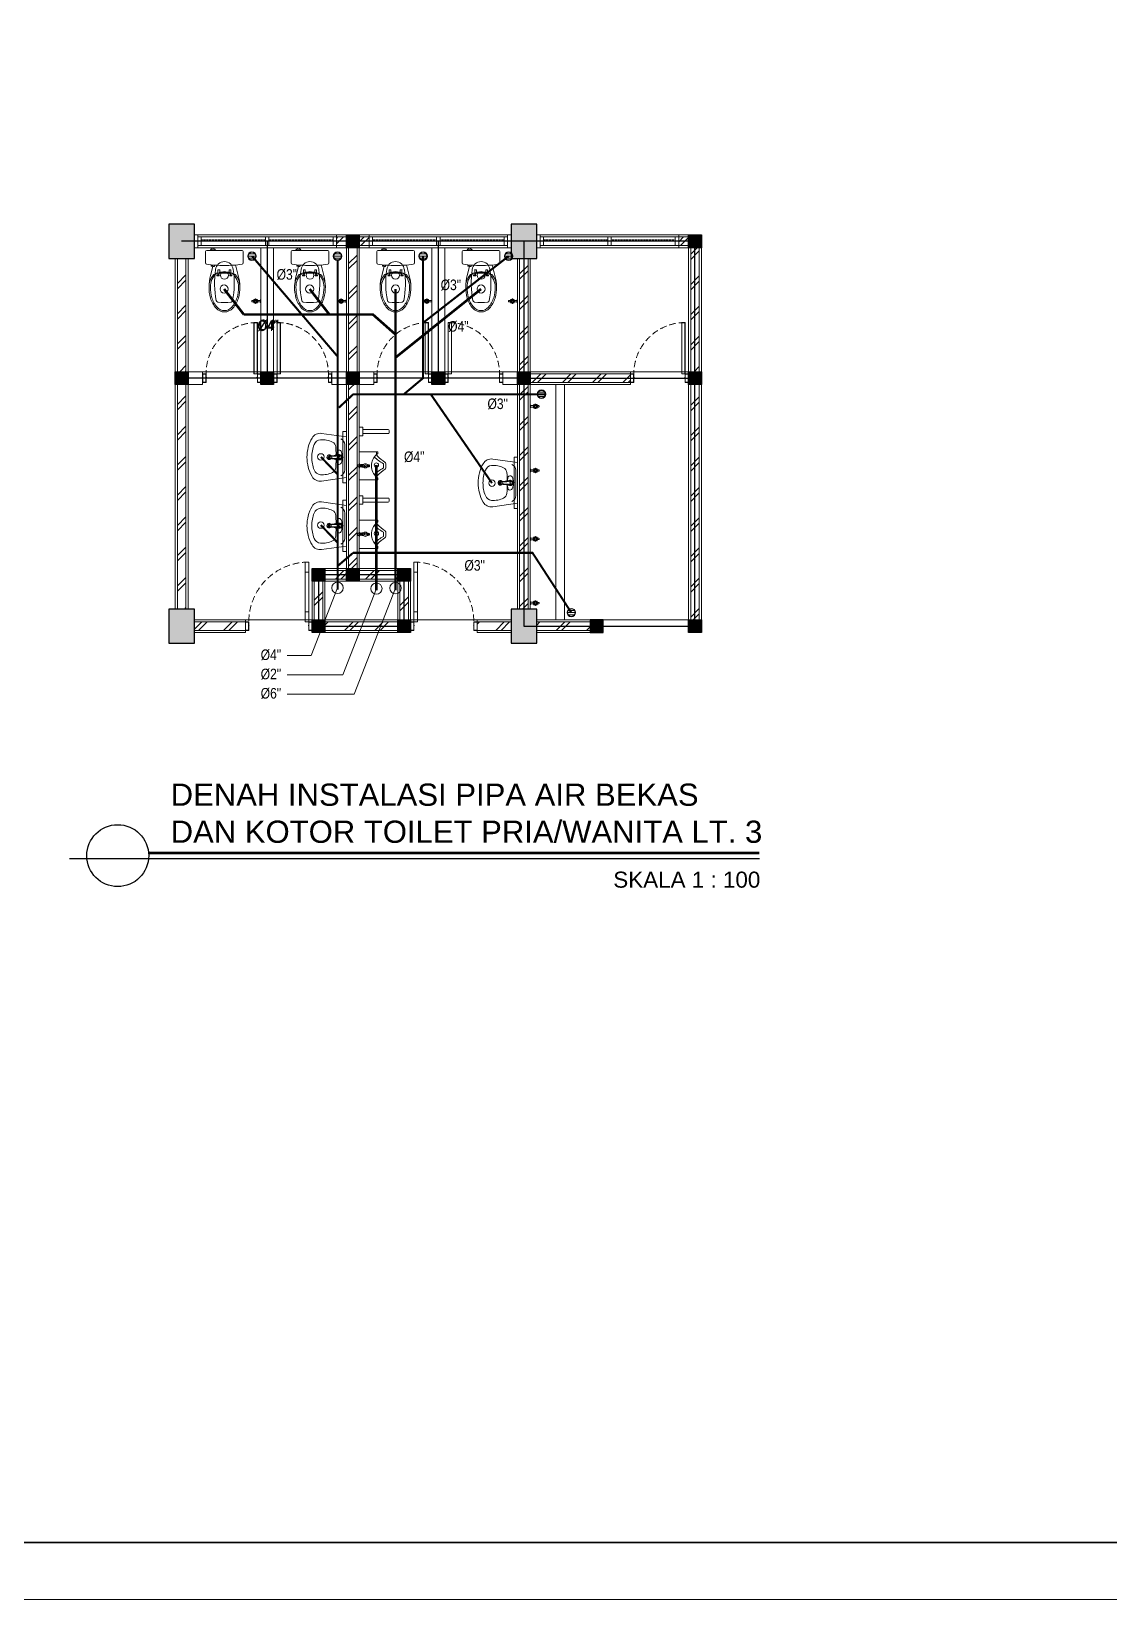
# Model space of a CAD drawing. Header units: millimetres. Extents: x -11 to 37583, y -101 to 28664.
# Drawn here: x 6637 to 10418, y 17664 to 23164 of the extents above; entities that cross this region are included whole.
import ezdxf
from ezdxf.enums import TextEntityAlignment as Align

# ---------------------------------------------------------------- set-up
doc = ezdxf.new("R2010")
doc.units = ezdxf.units.MM
for name, pattern in [('ACAD_ISO08W100', [36, 24, -3, 6, -3]), ('DASHED', [0.75, 0.5, -0.25]), ('HIDDEN', [0.375, 0.25, -0.125])]:
    doc.linetypes.add(name, pattern=pattern)
for name, color, linetype, lineweight in [('ars', 11, 'Continuous', 5), ('dinding', 5, 'Continuous', 15), ('GRS KOP', 1, 'Continuous', 35), ('KOLOM', 1, 'Continuous', 30), ('kop', 7, 'Continuous', 20), ('kus', 63, 'Continuous', 15), ('lan', 7, 'Continuous', 15), ('SANITAIR', 4, 'Continuous', 5), ('sol kol', 8, 'Continuous', 0)]:
    doc.layers.add(name, color=color, linetype=linetype, lineweight=lineweight)
doc.layers.add('as', color=1, linetype='Continuous', plot=False)
for name, color, linetype in [('D1', 1, 'Continuous'), ('D2', 3, 'Continuous'), ('HT', 8, 'Continuous'), ('JENDELA', 3, 'Continuous')]:
    doc.layers.add(name, color=color, linetype=linetype)
doc.styles.add('BARU', font='complex.shx')
doc.styles.add('NOT', font='ARIALN.TTF')
doc.styles.get("Standard").update_dxf_attribs({"font": 'arial.ttf'})
doc.styles.add('style2', font='verdana.ttf')
pattern_1 = [(45, (6414.01, 19105.236), (-53.033, 53.033), []), (45, (6432.76, 19105.236), (-53.033, 53.033), [])]

# ---------------------------------------------------------------- blocks, each defined once
blk = doc.blocks.new('KP')
at = {"layer": 'KOLOM'}
blk.add_lwpolyline([(0.075, -0.075), (-0.075, -0.075), (-0.075, 0.075), (0.075, 0.075), (0.075, -0.075)], dxfattribs=at)
blk = doc.blocks.new('washtafel L237 a')
for p, q in [((-0.279, -0.289), (-0.238, 0)), ((-0.238, 0), (0, 0)), ((0.238, 0), (0, 0)), ((0.279, -0.289), (0.238, 0)), ((-0.148, -0.019), (0, -0.019)), ((0, -0.179), (-0.006, -0.179)), ((0.148, -0.019), (0, -0.019)), ((0, -0.179), (0.006, -0.179)), ((0, -0.193), (-0.007, -0.193)), ((0, -0.202), (-0.007, -0.202)), ((0, -0.193), (0.007, -0.193)), ((0, -0.202), (0.007, -0.202))]:
    blk.add_line(p, q)
for centre, radius in [((-0.011, -0.085), 0.00488), ((0, -0.043), 0.00695), ((0, -0.043), 0.00529), ((0.011, -0.085), 0.00488)]:
    blk.add_circle(centre, radius)
for centre, radius, start, end in [((-0.148, -0.093), 0.0742, 90.0661, 157.5039), ((0.068, -0.281), 0.273, 154.0541, 184.6243), ((-0.117, -0.191), 0.0678, 92.544, 154.459), ((0.012, -2.103), 1.984, 91.1939, 93.8059), ((-0.055, -0.085), 0.0285, 98.132, 275.8135), ((-0.002, -0.336), 0.286, 89.6669, 101.6651), ((-0.049, -0.147), 0.0337, 40.1188, 95.4553), ((0, -0.084), 0.0312, 89.6915, 225.3566), ((-0.528, -0.216), 0.513, 2.5647, 13.8912), ((0.001, -0.2), 0.0272, 129.5111, 54.4666), ((0, -0.084), 0.0231, 89.5833, 212.8124), ((0.001, -0.2), 0.0234, 136.8784, 48.8129), ((-0.04, -0.126), 0.0267, 4.6349, 46.9394), ((-0.045, -0.113), 0.03, 5.694, 32.8124), ((-0.623, -0.171), 0.611, 359.8012, 5.694), ((-0.006, -0.173), 0.006, 179.8012, 270), ((0.002, -0.336), 0.286, 78.3349, 90.3331), ((0, -0.084), 0.0312, 314.6434, 90.3085), ((0, -0.084), 0.0231, 327.1876, 90.4167), ((0.006, -0.173), 0.006, 270, 0.1988), ((0.623, -0.171), 0.611, 174.306, 180.1988), ((0.04, -0.126), 0.0267, 133.0606, 175.3651), ((0.045, -0.113), 0.03, 147.1876, 174.306), ((0.528, -0.216), 0.513, 166.1088, 177.4353), ((0.049, -0.147), 0.0337, 84.5447, 139.8812), ((-0.012, -2.103), 1.984, 86.1941, 88.8061), ((0.055, -0.085), 0.0285, 264.1865, 81.868), ((0.117, -0.191), 0.0678, 25.541, 87.456), ((0.148, -0.093), 0.0742, 22.4961, 89.9339), ((-0.068, -0.281), 0.273, 355.3757, 25.9459), ((-0.17, -0.305), 0.11, 171.786, 240.1395), ((-0.119, -0.294), 0.0858, 186.0548, 250.1625), ((-0.007, -0.184), 0.009, 183.4751, 270), ((-0.007, -0.193), 0.009, 182.5647, 270), ((0.001, -0.2), 0.0119, 184.4951, 2.4242), ((0.007, -0.184), 0.009, 270, 356.5249), ((0.007, -0.193), 0.009, 270, 357.4353), ((0.119, -0.294), 0.0858, 289.8375, 353.9452), ((0.17, -0.305), 0.11, 299.8605, 8.214), ((-0.003, -0.017), 0.443, 239.9631, 270.4171), ((-0.001, 0.003), 0.406, 248.7209, 270.1375), ((0.001, 0.003), 0.406, 269.8625, 291.2791), ((0.003, -0.017), 0.443, 269.5829, 300.0369)]:
    blk.add_arc(centre, radius, start, end)
blk = doc.blocks.new('P 70')
at = {"linetype": 'HIDDEN', "ltscale": 0.3}
blk.add_lwpolyline([(-0.74, 0.1, -0.414214), (-0.04, 0.8, -1.303225)], format="xyb", dxfattribs=at)
for points in [[(-0.04, 0.8), (-0.08, 0.8), (-0.08, 0.68), (-0.04, 0.68)], [(-0.04, 0.68), (-0.08, 0.68), (-0.08, 0.22), (-0.04, 0.22)], [(-0.04, 0.1), (-0.08, 0.1), (-0.08, 0.22), (-0.04, 0.22)], [(-0.735, 0.06), (-0.74, 0.06), (-0.74, 0.061), (-0.74, 0.1), (-0.78, 0.1), (-0.78, 0), (-0.74, 0), (-0.74, 0.056), (-0.735, 0.058)], [(-0.742, 0.002), (-0.778, 0.002), (-0.778, 0.098), (-0.742, 0.098)], [(-0.045, 0.06), (-0.04, 0.06), (-0.04, 0.061), (-0.04, 0.1), (0, 0.1), (0, 0), (-0.04, 0), (-0.04, 0.056), (-0.045, 0.058)], [(-0.038, 0.002), (-0.002, 0.002), (-0.002, 0.098), (-0.038, 0.098)]]:
    blk.add_lwpolyline(points, close=True)
blk = doc.blocks.new('URINOIR ATAS')
for p, q in [((-0.165, 0), (-0.165, 0.215)), ((-0.16, 0.22), (-0.147, 0.22)), ((-0.133, 0.201), (-0.16, 0.201)), ((-0.133, 0.201), (-0.143, 0.218)), ((-0.027, 0.31), (0, 0.31)), ((-0.02, 0.286), (0, 0.286)), ((0.027, 0.31), (0, 0.31)), ((0.02, 0.286), (0, 0.286)), ((0.133, 0.201), (0.143, 0.218)), ((0.133, 0.201), (0.16, 0.201)), ((0.16, 0.22), (0.147, 0.22)), ((0.165, 0), (0.165, 0.215)), ((-0.165, 0), (0, 0)), ((-0.009, 0.01), (-0.026, 0)), ((-0.013, -0.017), (-0.013, 0)), ((-0.012, 0.117), (0.011, 0.117)), ((-0.011, 0.107), (0.011, 0.107)), ((-0.011, 0.097), (0.011, 0.097)), ((-0.009, 0.112), (-0.009, 0.107)), ((-0.009, 0.01), (0.011, 0.01)), ((-0.007, 0.113), (0.008, 0.113)), ((-0.003, 0.117), (-0.003, 0.113)), ((0.165, 0), (0, 0)), ((0.003, 0.117), (0.003, 0.113)), ((0.009, 0.112), (0.009, 0.107)), ((0.011, 0.01), (0.026, 0)), ((0.013, 0), (0.013, -0.017)), ((0.013, -0.017), (-0.013, -0.017))]:
    blk.add_line(p, q)
for points in [[(-0.011, 0.107, 0.164804), (-0.012, 0.107, 0.105758), (-0.013, 0.106, 0.068984), (-0.014, 0.104, 0.055178), (-0.014, 0.102, 0.055178), (-0.014, 0.1, 0.068984), (-0.013, 0.099, 0.105758), (-0.012, 0.098, 0.164804), (-0.011, 0.097, 0.164804), (-0.01, 0.098, 0.105758), (-0.009, 0.099, 0.068984), (-0.009, 0.1, 0.055178), (-0.009, 0.102, 0.055178), (-0.009, 0.104, 0.068984), (-0.009, 0.106, 0.105758), (-0.01, 0.107, 0.164804)], [(0, 0.097, 0.070821), (0.003, 0.098, 0.082428), (0.005, 0.099, 0.106823), (0.007, 0.101, 0.13413), (0.007, 0.102, 0.13413), (0.007, 0.104, 0.106823), (0.005, 0.106, 0.082428), (0.003, 0.107, 0.070821), (0, 0.107, 0.070821), (-0.003, 0.107, 0.082428), (-0.005, 0.106, 0.106823), (-0.007, 0.104, 0.13413), (-0.007, 0.102, 0.13413), (-0.007, 0.101, 0.106823), (-0.005, 0.099, 0.082428), (-0.003, 0.098, 0.070821)], [(0.011, 0.107, 0.164804), (0.01, 0.107, 0.105758), (0.009, 0.106, 0.068984), (0.009, 0.104, 0.055178), (0.008, 0.102, 0.055178), (0.009, 0.1, 0.068984), (0.009, 0.099, 0.105758), (0.01, 0.098, 0.164804), (0.011, 0.097, 0.164804), (0.012, 0.098, 0.105758), (0.013, 0.099, 0.068984), (0.013, 0.1, 0.055178), (0.014, 0.102, 0.055178), (0.014, 0.104, 0.068984), (0.013, 0.106, 0.105758), (0.012, 0.107, 0.164804)]]:
    blk.add_lwpolyline(points, format="xyb", close=True)
blk.add_lwpolyline([(0.007, 0.061), (0.013, 0.072), (0.007, 0.082), (-0.006, 0.082), (-0.012, 0.072), (-0.006, 0.061)], close=True)
for centre, radius in [((0, 0.072), 0.025), ((0, 0.032), 0.0106), ((0, 0.032), 0.00723)]:
    blk.add_circle(centre, radius)
for centre, radius, start, end in [((-0.16, 0.215), 0.005, 90, 180), ((-0.16, 0.196), 0.005, 90, 180), ((-0.147, 0.215), 0.005, 30.5859, 90), ((-0.151, 0.256), 0.055, 287.3602, 311.4179), ((0.001, 0.332), 0.187, 224.1477, 269.6422), ((-0.614, 0.718), 0.709, 314.7654, 324.2179), ((-0.477, 0.536), 0.518, 315.9836, 330.7336), ((-0.027, 0.295), 0.0148, 90, 144.2179), ((-0.02, 0.28), 0.00593, 90, 150.7336), ((-0.001, 0.332), 0.187, 270.3578, 315.8523), ((0.02, 0.28), 0.00593, 29.2664, 90), ((0.477, 0.536), 0.518, 209.2664, 224.0164), ((0.027, 0.295), 0.0148, 35.7821, 90), ((0.614, 0.718), 0.709, 215.7821, 225.2346), ((0.151, 0.256), 0.055, 228.5821, 252.6398), ((0.147, 0.215), 0.005, 90, 149.4141), ((0.16, 0.215), 0.005, 0, 90), ((0.16, 0.196), 0.005, 0, 90), ((0.12, 0.057), 0.137, 181.3482, 199.9236), ((0, 0.106), 0.0162, 43.0169, 136.9831), ((-0.007, 0.112), 0.00119, 90, 180), ((0.008, 0.112), 0.00119, 0, 90), ((-0.19, 0.062), 0.208, 345.4703, 357.6692)]:
    blk.add_arc(centre, radius, start, end)
blk = doc.blocks.new('P 60')
at = {"linetype": 'HIDDEN', "ltscale": 0.3}
blk.add_lwpolyline([(-0.64, 0.1, -0.414214), (-0.04, 0.7, -1.303225)], format="xyb", dxfattribs=at)
for points in [[(-0.04, 0.7), (-0.04, 0.1), (-0.08, 0.1), (-0.08, 0.7)], [(-0.042, 0.698), (-0.042, 0.102), (-0.078, 0.102), (-0.078, 0.698)], [(-0.635, 0.06), (-0.64, 0.06), (-0.64, 0.061), (-0.64, 0.1), (-0.68, 0.1), (-0.68, 0), (-0.64, 0), (-0.64, 0.056), (-0.635, 0.058)], [(-0.642, 0.002), (-0.678, 0.002), (-0.678, 0.098), (-0.642, 0.098)], [(-0.045, 0.06), (-0.04, 0.06), (-0.04, 0.061), (-0.04, 0.1), (0, 0.1), (0, 0), (-0.04, 0), (-0.04, 0.056), (-0.045, 0.058)], [(-0.038, 0.002), (-0.002, 0.002), (-0.002, 0.098), (-0.038, 0.098)]]:
    blk.add_lwpolyline(points, close=True)
blk = doc.blocks.new('KRAN ATAS')
for p, q in [((-0.019, 0.001), (-0.019, 0)), ((-0.019, 0), (0, 0)), ((-0.018, 0.002), (0, 0.002)), ((-0.009, 0.006), (-0.009, 0.04)), ((0.018, 0.002), (0, 0.002)), ((0.019, 0), (0, 0)), ((0.009, 0.006), (0.009, 0.04)), ((0.019, 0.001), (0.019, 0))]:
    blk.add_line(p, q)
for centre, radius, start, end in [((-0.021, 0.06), 0.0057, 92.509, 270.0343), ((-0.02, 0.06), 0.0057, 105.45, 257.2407), ((0, 0.06), 0.0223, 89.786, 270.2141), ((-0.015, 0.075), 0.0057, 47.464, 224.6597), ((-0.015, 0.074), 0.0057, 60.3207, 212.5415), ((-0.014, 0.046), 0.0057, 154.4974, 295.7282), ((-0.015, 0.045), 0.0057, 142.579, 307.6346), ((-0.018, 0.001), 0.0005, 90, 180), ((0, 0.06), 0.0162, 89.7094, 270.2949), ((-0.013, 0.006), 0.004, 270, 0), ((-0.041, 0.09), 0.0331, 343.1048, 7.2203), ((0, 0.06), 0.0102, 89.532, 270.4679), ((0, 0.096), 0.00865, 90, 191.4881), ((0, 0.08), 0.0057, 89.095, 165.324), ((0, 0.079), 0.0057, 89.095, 152.5938), ((0, 0.041), 0.0057, 205.9652, 266.0615), ((0, 0.04), 0.0057, 191.86, 266.0615), ((0, 0.096), 0.00865, 348.5119, 90), ((0, 0.08), 0.0057, 14.676, 90.905), ((0, 0.079), 0.0057, 27.4062, 90.905), ((0, 0.06), 0.0223, 269.7859, 90.214), ((0, 0.06), 0.0162, 269.7051, 90.2906), ((0, 0.06), 0.0102, 269.5321, 90.468), ((0, 0.04), 0.0057, 273.9385, 348.14), ((0, 0.041), 0.0057, 273.9385, 334.0348), ((0.041, 0.09), 0.0331, 172.7797, 196.8952), ((0.013, 0.006), 0.004, 180, 270), ((0.015, 0.045), 0.0057, 232.3654, 37.421), ((0.015, 0.075), 0.0057, 315.3403, 132.536), ((0.015, 0.074), 0.0057, 327.4585, 119.6793), ((0.014, 0.046), 0.0057, 244.2718, 25.5026), ((0.018, 0.001), 0.0005, 0, 90), ((0.021, 0.06), 0.0057, 269.9657, 87.491), ((0.02, 0.06), 0.0057, 282.7593, 74.55)]:
    blk.add_arc(centre, radius, start, end)
blk = doc.blocks.new('CLOSET ATAS')
for p, q in [((0, 0.207), (0, 0)), ((0.014, 0.22), (0.148, 0.22)), ((0, -0.206), (0, 0)), ((0.171, 0.13), (0.294, 0.161)), ((0.228, 0.073), (0.228, 0.058)), ((0.231, 0.075), (0.273, 0.075)), ((0.231, 0.055), (0.256, 0.055)), ((0.256, 0.055), (0.259, 0.063)), ((0.256, 0.055), (0.256, 0)), ((0.256, -0.055), (0.256, 0)), ((0.259, 0.063), (0.273, 0.063)), ((0.266, 0.075), (0.266, 0.088)), ((0.266, 0.063), (0.266, 0)), ((0.266, -0.063), (0.266, 0)), ((0.273, 0.075), (0.273, 0.063)), ((0.282, 0.125), (0.282, 0.107)), ((0.285, 0.085), (0.285, 0.065)), ((0.296, 0.088), (0.288, 0.088)), ((0.296, 0.062), (0.288, 0.062)), ((0.299, 0.085), (0.299, 0.065)), ((-0.013, -0.124), (-0.031, -0.124)), ((-0.031, -0.124), (-0.031, -0.146)), ((-0.031, -0.146), (-0.013, -0.146)), ((-0.013, -0.107), (-0.013, -0.164)), ((0.171, -0.138), (0.185, -0.138)), ((0.173, -0.116), (0.185, -0.116)), ((0.173, -0.151), (0.173, -0.138)), ((0.175, -0.154), (0.182, -0.154)), ((0.184, -0.138), (0.184, -0.151)), ((0.188, -0.119), (0.188, -0.136)), ((0.188, -0.134), (0.294, -0.161)), ((0.228, -0.073), (0.228, -0.058)), ((0.231, -0.055), (0.256, -0.055)), ((0.231, -0.075), (0.273, -0.075)), ((0.256, -0.055), (0.259, -0.063)), ((0.259, -0.063), (0.273, -0.063)), ((0.266, -0.075), (0.266, -0.088)), ((0.273, -0.075), (0.273, -0.063)), ((0.282, -0.125), (0.282, -0.107)), ((0.285, -0.065), (0.285, -0.085)), ((0.296, -0.062), (0.288, -0.062)), ((0.296, -0.088), (0.288, -0.088)), ((0.299, -0.065), (0.299, -0.085)), ((0.014, -0.22), (0.148, -0.22))]:
    blk.add_line(p, q)
blk.add_circle((0.292, 0), 0.046)
for centre, radius, start, end in [((0.014, 0.207), 0.0135, 90, 180), ((0.148, 0.205), 0.015, 8.087, 90), ((-1.27, 0.004), 1.447, 359.8599, 8.087), ((0.235, 0), 0.103, 95.4936, 264.5064), ((-1.27, -0.004), 1.447, 351.913, 0.1401), ((0.385, -0.951), 1.066, 79.0461, 98.6197), ((0.231, 0.073), 0.00271, 90, 180), ((0.231, 0.058), 0.00271, 180, 270), ((0.271, 0.088), 0.005, 138.7405, 180), ((0.429, -0.051), 0.215, 89.4826, 138.7405), ((0.287, 0.125), 0.005, 128.7411, 180), ((0.429, -0.051), 0.231, 89.4826, 128.7411), ((0.288, 0.085), 0.00307, 90, 180), ((0.288, 0.065), 0.00307, 180, 270), ((0.431, -0.32), 0.5, 75.2789, 105.8515), ((0.296, 0.085), 0.00307, 0, 90), ((0.296, 0.065), 0.00307, 270, 0), ((0.431, -0.32), 0.484, 75.2789, 90), ((0.465, -0.141), 0.302, 48.5371, 73.1314), ((0.465, -0.141), 0.318, 48.5371, 73.1314), ((0.585, 0.076), 0.02, 7.8459, 81.6038), ((0.035, 0), 0.575, 352.1541, 7.8459), ((0.59, 0), 0.114, 0, 48.6581), ((0.59, 0), 0.114, 311.3419, 0), ((0.59, 0), 0.13, 0, 48.6581), ((0.59, 0), 0.13, 311.3419, 0), ((-0.016, -0.123), 0.0171, 24.4122, 79.3868), ((-0.016, -0.147), 0.0171, 280.6132, 335.5878), ((0.175, -0.151), 0.00271, 180, 270), ((0.182, -0.151), 0.00271, 270, 0), ((0.185, -0.119), 0.00271, 0, 90), ((0.185, -0.136), 0.00271, 270, 0), ((0.385, 0.948), 1.063, 261.358, 280.9763), ((0.231, -0.058), 0.00271, 90, 180), ((0.231, -0.073), 0.00271, 180, 270), ((0.271, -0.088), 0.005, 180, 221.2595), ((0.429, 0.051), 0.215, 221.2595, 270.5174), ((0.287, -0.125), 0.005, 180, 231.2589), ((0.429, 0.051), 0.231, 231.2589, 270.5174), ((0.288, -0.065), 0.00307, 90, 180), ((0.288, -0.085), 0.00307, 180, 270), ((0.431, 0.32), 0.5, 254.1485, 284.7211), ((0.296, -0.065), 0.00307, 0, 90), ((0.296, -0.085), 0.00307, 270, 0), ((0.431, 0.32), 0.484, 270, 284.7211), ((0.465, 0.141), 0.302, 286.8686, 311.4629), ((0.465, 0.141), 0.318, 286.8686, 311.4629), ((0.585, -0.076), 0.02, 278.3962, 352.1541), ((0.014, -0.206), 0.0135, 180, 270), ((0.148, -0.205), 0.015, 270, 351.913)]:
    blk.add_arc(centre, radius, start, end)
blk = doc.blocks.new('*X4')
at = {"color": 0}
for p, q in [((18.491, 19.193), (18.579, 19.193)), ((18.499, 19.218), (18.572, 19.218)), ((18.499, 19.168), (18.572, 19.168))]:
    blk.add_line(p, q, dxfattribs=at)
blk = doc.blocks.new('SFLOOR')
for radius in [0.05, 0.0442]:
    blk.add_circle((0, 0), radius)
blk.add_blockref('*X4', (-18.535, -19.193))
blk = doc.blocks.new('K1')
at = {"layer": 'KOLOM'}
blk.add_lwpolyline([(0.2, 0.15), (-0.2, 0.15), (-0.2, -0.15), (0.2, -0.15), (0.2, 0.15)], dxfattribs=at)
blk = doc.blocks.new('kop')
at = {"layer": 'GRS KOP'}
blk.add_lwpolyline([(1, 54), (83, 54), (83, 1), (1, 1)], close=True, dxfattribs=at)
at = {"layer": 'kop', "color": 7}
blk.add_line((0, 0), (84, 0), dxfattribs=at)
at = {"layer": 'kop', "style": 'BARU', "flags": 4}
for p, height in [((73.8, 5.4), 0.35), ((80.303, 5.382), 0.25), ((73.8, 4.9), 0.35), ((80.303, 4.882), 0.25), ((73.8, 4.4), 0.35), ((80.303, 4.382), 0.25)]:
    blk.add_attdef('-', p, '', height=height, dxfattribs=at)
at = {"layer": 'kop', "flags": 4}
for tag, p in [('AR-00', (78.057, 2.648)), ('00', (81.238, 2.647))]:
    blk.add_attdef(tag, text='', height=0.35, dxfattribs=at).set_placement(p, align=Align.MIDDLE)

msp = doc.modelspace()

# ---------------------------------------------------------------- hatches: boundary and pattern name
at = {"layer": 'ars'}
h = msp.add_hatch(dxfattribs=at)
h.set_pattern_fill('TEMBOK', color=256, scale=75)
h.set_pattern_definition([(45, (7530.01, 19502.736), (-53.033, 53.033), []), (45, (7548.76, 19502.736), (-53.033, 53.033), [])])
h.paths.add_polyline_path([(7741.5, 22442.7), (7707, 22442.7), (7707, 22412.7), (7741.5, 22412.7)])
h = msp.add_hatch(dxfattribs=at)
h.set_pattern_fill('TEMBOK', color=256, scale=75)
h.set_pattern_definition([(45, (7621.51, 19502.736), (-53.033, 53.033), []), (45, (7640.26, 19502.736), (-53.033, 53.033), [])])
h.paths.add_polyline_path([(7821, 22442.7), (7786.5, 22442.7), (7786.5, 22412.7), (7821, 22412.7)])
h = msp.add_hatch(dxfattribs=at)
h.set_pattern_fill('TEMBOK', color=256, scale=75)
h.set_pattern_definition([(45, (8742.01, 19502.736), (-53.033, 53.033), []), (45, (8760.76, 19502.736), (-53.033, 53.033), [])])
h.paths.add_polyline_path([(8941.5, 22442.7), (8907, 22442.7), (8907, 22412.7), (8941.5, 22412.7)])
h = msp.add_hatch(dxfattribs=at)
h.set_pattern_fill('TEMBOK', color=256, scale=75)
h.set_pattern_definition(pattern_1)
h.paths.add_polyline_path([(7749, 22405.2), (7749, 21280.2), (7779, 21280.2), (7779, 22405.2)])
h = msp.add_hatch(dxfattribs=at)
h.set_pattern_fill('TEMBOK', color=256, scale=75)
h.set_pattern_definition(pattern_1)
h.paths.add_polyline_path([(8979, 21970.2), (8979, 22405.2), (8949, 22405.2), (8949, 21970.2)])
h = msp.add_hatch(dxfattribs=at)
h.set_pattern_fill('TEMBOK', color=256, scale=75)
h.set_pattern_definition(pattern_1)
h.paths.add_polyline_path([(7179, 21970.2), (7179, 22367.7), (7149, 22367.7), (7149, 21970.2)])
h = msp.add_hatch(dxfattribs=at)
h.set_pattern_fill('TEMBOK', color=256, scale=75)
h.set_pattern_definition(pattern_1)
h.paths.add_polyline_path([(8379, 21137.7), (8379, 22367.7), (8349, 22367.7), (8349, 21137.7)])
h = msp.add_hatch(dxfattribs=at)
h.set_pattern_fill('TEMBOK', color=256, scale=75)
h.set_pattern_definition(pattern_1)
h.paths.add_polyline_path([(8386.5, 21932.7), (8737.5, 21932.7), (8737.5, 21962.7), (8386.5, 21962.7)])
h = msp.add_hatch(dxfattribs=at)
h.set_pattern_fill('TEMBOK', color=256, scale=75)
h.set_pattern_definition(pattern_1)
h.paths.add_polyline_path([(7149, 21925.2), (7149, 21137.7), (7179, 21137.7), (7179, 21925.2)])
h = msp.add_hatch(dxfattribs=at)
h.set_pattern_fill('TEMBOK', color=256, scale=75)
h.set_pattern_definition(pattern_1)
h.paths.add_polyline_path([(8949, 21925.2), (8949, 21100.2), (8979, 21100.2), (8979, 21925.2)])
h = msp.add_hatch(dxfattribs=at)
h.set_pattern_fill('TEMBOK', color=256, scale=75)
h.set_pattern_definition(pattern_1)
h.paths.add_polyline_path([(7629, 21235.2), (7629, 21100.2), (7659, 21100.2), (7659, 21235.2)])
h = msp.add_hatch(dxfattribs=at)
h.set_pattern_fill('TEMBOK', color=256, scale=75)
h.set_pattern_definition(pattern_1)
h.paths.add_polyline_path([(7921.5, 21272.7), (7666.5, 21272.7), (7666.5, 21242.7), (7921.5, 21242.7)])
h = msp.add_hatch(dxfattribs=at)
h.set_pattern_fill('TEMBOK', color=256, scale=75)
h.set_pattern_definition(pattern_1)
h.paths.add_polyline_path([(7929, 21235.2), (7929, 21100.2), (7959, 21100.2), (7959, 21235.2)])
h = msp.add_hatch(dxfattribs=at)
h.set_pattern_fill('TEMBOK', color=256, scale=75)
h.set_pattern_definition(pattern_1)
h.paths.add_polyline_path([(7209, 21092.7), (7387.5, 21092.7), (7387.5, 21062.7), (7209, 21062.7)])
h = msp.add_hatch(dxfattribs=at)
h.set_pattern_fill('TEMBOK', color=256, scale=75)
h.set_pattern_definition(pattern_1)
h.paths.add_polyline_path([(7921.5, 21092.7), (7666.5, 21092.7), (7666.5, 21062.7), (7921.5, 21062.7)])
h = msp.add_hatch(dxfattribs=at)
h.set_pattern_fill('TEMBOK', color=256, scale=75)
h.set_pattern_definition(pattern_1)
h.paths.add_polyline_path([(8319, 21092.7), (8200.5, 21092.7), (8200.5, 21062.7), (8319, 21062.7)])
h = msp.add_hatch(dxfattribs=at)
h.set_pattern_fill('TEMBOK', color=256, scale=75)
h.set_pattern_definition(pattern_1)
h.paths.add_polyline_path([(8409, 21062.7), (8596.5, 21062.7), (8596.5, 21092.7), (8409, 21092.7)])
at = {"layer": 'sol kol'}
for points in [[(7119, 22487.7), (7119, 22367.7), (7209, 22367.7), (7209, 22487.7)], [(7741.5, 22450.2), (7786.5, 22450.2), (7786.5, 22405.2), (7741.5, 22405.2)], [(8319, 22487.7), (8319, 22367.7), (8409, 22367.7), (8409, 22487.7)], [(8986.5, 22405.2), (8941.5, 22405.2), (8941.5, 22450.2), (8986.5, 22450.2)], [(7141.5, 21970.2), (7186.5, 21970.2), (7186.5, 21925.2), (7141.5, 21925.2)], [(7441.5, 21970.2), (7486.5, 21970.2), (7486.5, 21925.2), (7441.5, 21925.2)], [(7741.5, 21970.2), (7786.5, 21970.2), (7786.5, 21925.2), (7741.5, 21925.2)], [(8041.5, 21970.2), (8086.5, 21970.2), (8086.5, 21925.2), (8041.5, 21925.2)], [(8341.5, 21970.2), (8386.5, 21970.2), (8386.5, 21925.2), (8341.5, 21925.2)], [(8986.5, 21925.2), (8941.5, 21925.2), (8941.5, 21970.2), (8986.5, 21970.2)], [(7621.5, 21280.2), (7666.5, 21280.2), (7666.5, 21235.2), (7621.5, 21235.2)], [(7741.5, 21280.2), (7786.5, 21280.2), (7786.5, 21235.2), (7741.5, 21235.2)], [(7921.5, 21280.2), (7966.5, 21280.2), (7966.5, 21235.2), (7921.5, 21235.2)], [(7119, 21137.7), (7119, 21017.7), (7209, 21017.7), (7209, 21137.7)], [(8319, 21137.7), (8319, 21017.7), (8409, 21017.7), (8409, 21137.7)], [(7621.5, 21100.2), (7666.5, 21100.2), (7666.5, 21055.2), (7621.5, 21055.2)], [(7921.5, 21100.2), (7966.5, 21100.2), (7966.5, 21055.2), (7921.5, 21055.2)], [(8641.5, 21100.2), (8596.5, 21100.2), (8596.5, 21055.2), (8641.5, 21055.2)], [(8941.5, 21100.2), (8986.5, 21100.2), (8986.5, 21055.2), (8941.5, 21055.2)]]:
    msp.add_hatch(color=256, dxfattribs=at).paths.add_polyline_path(points)

# ---------------------------------------------------------------- linework, layer by layer
at = {"layer": 'ars'}
for points in [[(7741.5, 22442.7), (7707, 22442.7), (7707, 22412.7), (7741.5, 22412.7)], [(7821, 22442.7), (7786.5, 22442.7), (7786.5, 22412.7), (7821, 22412.7)], [(8941.5, 22442.7), (8907, 22442.7), (8907, 22412.7), (8941.5, 22412.7)], [(7749, 22405.2), (7749, 21280.2), (7779, 21280.2), (7779, 22405.2)], [(8979, 21970.2), (8979, 22405.2), (8949, 22405.2), (8949, 21970.2)], [(7179, 21970.2), (7179, 22367.7), (7149, 22367.7), (7149, 21970.2)], [(8379, 21137.7), (8379, 22367.7), (8349, 22367.7), (8349, 21137.7)], [(8386.5, 21932.7), (8737.5, 21932.7), (8737.5, 21962.7), (8386.5, 21962.7)], [(7149, 21925.2), (7149, 21137.7), (7179, 21137.7), (7179, 21925.2)], [(8949, 21925.2), (8949, 21100.2), (8979, 21100.2), (8979, 21925.2)], [(7799.5, 21745.2), (7799.5, 21775.2), (7786.5, 21775.2), (7786.5, 21745.2)], [(7799.5, 21505.2), (7799.5, 21535.2), (7786.5, 21535.2), (7786.5, 21505.2)], [(7629, 21235.2), (7629, 21100.2), (7659, 21100.2), (7659, 21235.2)], [(7921.5, 21272.7), (7666.5, 21272.7), (7666.5, 21242.7), (7921.5, 21242.7)], [(7929, 21235.2), (7929, 21100.2), (7959, 21100.2), (7959, 21235.2)], [(7209, 21092.7), (7387.5, 21092.7), (7387.5, 21062.7), (7209, 21062.7)], [(7921.5, 21092.7), (7666.5, 21092.7), (7666.5, 21062.7), (7921.5, 21062.7)], [(8319, 21092.7), (8200.5, 21092.7), (8200.5, 21062.7), (8319, 21062.7)], [(8409, 21062.7), (8596.5, 21062.7), (8596.5, 21092.7), (8409, 21092.7)]]:
    msp.add_lwpolyline(points, close=True, dxfattribs=at)
at = {"layer": 'as'}
for points in [[(8364, 22427.7), (7164, 22427.7)], [(7464, 22427.7), (7464, 21947.7)], [(8064, 22427.7), (8064, 21947.7)], [(7764, 21947.7), (7164, 21947.7)], [(8364, 21947.7), (7764, 21947.7)], [(8364, 21947.7), (8964, 21947.7)]]:
    msp.add_lwpolyline(points, dxfattribs=at)
for points in [[(8964, 22427.7), (8364, 22427.7), (8364, 21077.7), (8964, 21077.7)], [(7944, 21077.7), (7944, 21257.7), (7644, 21257.7), (7644, 21077.7)]]:
    msp.add_lwpolyline(points, close=True, dxfattribs=at)
at = {"layer": 'D1', "color": 7, "const_width": 8.75}
msp.add_lwpolyline([(7048.1, 20282.5), (9189.8, 20282.5)], dxfattribs=at)
at = {"layer": 'D1', "color": 7}
msp.add_circle((6939.9, 20273), 108.6, dxfattribs=at)
at = {"layer": 'D2', "color": 6, "linetype": 'DASHED', "ltscale": 32.5, "const_width": 7.2}
for points in [[(7410.7, 22375.7), (7710.7, 22023.8)], [(7710.7, 22360.7), (7710.7, 21206.4)], [(7943.1, 21891.2), (8010.7, 21947.7), (8010.7, 22375.7)], [(8310.7, 22375.7), (8010.7, 22141.8)], [(8438.6, 21891.2), (7765.8, 21891.2), (7715.5, 21844.3)], [(8252.2, 21579.4), (8037.5, 21891.2)], [(7652.1, 21671.6), (7710.7, 21610.7)], [(7652.1, 21432.2), (7710.7, 21371.2)], [(7710.7, 21288.5), (7765.2, 21335)], [(7765.2, 21335), (8394.3, 21335), (8530.4, 21125.3)]]:
    msp.add_lwpolyline(points, dxfattribs=at)
at = {"layer": 'dinding'}
for points in [[(7209, 22450.2), (7221, 22450.2), (7221, 22405.2), (7209, 22405.2)], [(7707, 22450.2), (7741.5, 22450.2), (7741.5, 22405.2), (7707, 22405.2)], [(7821, 22450.2), (7786.5, 22450.2), (7786.5, 22405.2), (7821, 22405.2)], [(8319, 22450.2), (8307, 22450.2), (8307, 22405.2), (8319, 22405.2)], [(8409, 22450.2), (8421, 22450.2), (8421, 22405.2), (8409, 22405.2)], [(8941.5, 22450.2), (8907, 22450.2), (8907, 22405.2), (8941.5, 22405.2)], [(7441.5, 22405.2), (7441.5, 21970.2), (7486.5, 21970.2), (7486.5, 22405.2)], [(7741.5, 22405.2), (7741.5, 21280.2), (7786.5, 21280.2), (7786.5, 22405.2)], [(8041.5, 22405.2), (8041.5, 21970.2), (8086.5, 21970.2), (8086.5, 22405.2)], [(8986.5, 21970.2), (8986.5, 22405.2), (8941.5, 22405.2), (8941.5, 21970.2)], [(7186.5, 21970.2), (7186.5, 22367.7), (7141.5, 22367.7), (7141.5, 21970.2)], [(8386.5, 21137.7), (8386.5, 22367.7), (8341.5, 22367.7), (8341.5, 21137.7)], [(7237.5, 21970.2), (7186.5, 21970.2), (7186.5, 21925.2), (7237.5, 21925.2)], [(7741.5, 21970.2), (7690.5, 21970.2), (7690.5, 21925.2), (7741.5, 21925.2)], [(7837.5, 21970.2), (7786.5, 21970.2), (7786.5, 21925.2), (7837.5, 21925.2)], [(8341.5, 21970.2), (8290.5, 21970.2), (8290.5, 21925.2), (8341.5, 21925.2)], [(8386.5, 21925.2), (8737.5, 21925.2), (8737.5, 21970.2), (8386.5, 21970.2)], [(7141.5, 21925.2), (7141.5, 21137.7), (7186.5, 21137.7), (7186.5, 21925.2)], [(8476.5, 21925.2), (8476.5, 21100.2), (8506.5, 21100.2), (8506.5, 21925.2), (8490.8, 21925.2)], [(8941.5, 21925.2), (8941.5, 21100.2), (8986.5, 21100.2), (8986.5, 21925.2)], [(7621.5, 21235.2), (7621.5, 21100.2), (7666.5, 21100.2), (7666.5, 21235.2)], [(7921.5, 21280.2), (7666.5, 21280.2), (7666.5, 21235.2), (7921.5, 21235.2)], [(7921.5, 21235.2), (7921.5, 21100.2), (7966.5, 21100.2), (7966.5, 21235.2)], [(7209, 21100.2), (7387.5, 21100.2), (7387.5, 21055.2), (7209, 21055.2)], [(7921.5, 21100.2), (7666.5, 21100.2), (7666.5, 21055.2), (7921.5, 21055.2)], [(8319, 21100.2), (8200.5, 21100.2), (8200.5, 21055.2), (8319, 21055.2)], [(8409, 21055.2), (8596.5, 21055.2), (8596.5, 21100.2), (8409, 21100.2)]]:
    msp.add_lwpolyline(points, close=True, dxfattribs=at)
at = {"layer": 'HT'}
msp.add_line((6771.2, 20263.6), (9189.8, 20263.6), dxfattribs=at)
at = {"layer": 'JENDELA', "color": 5, "linetype": 'ACAD_ISO08W100', "ltscale": 2.2, "const_width": 9}
for points in [[(7312.9, 22260.3), (7382.1, 22170.8)], [(7612.9, 22260.3), (7682.1, 22170.8)], [(7914, 22260.3), (7914, 21203.9)], [(8214, 22260.3), (7914, 22019.9)], [(7382.1, 22170.8), (7834.7, 22170.8), (7914, 22100.8)], [(7846.9, 21642.7), (7846.9, 21203.9)]]:
    msp.add_lwpolyline(points, dxfattribs=at)
at = {"layer": 'kop', "color": 7}
msp.add_line((2856.5, 17663.9), (19656.5, 17663.9), dxfattribs=at)
at = {"layer": 'kus'}
for p, q in [((7233, 22442.7), (7458, 22442.7)), ((7470, 22442.7), (7695, 22442.7)), ((8058, 22442.7), (7833, 22442.7)), ((8295, 22442.7), (8070, 22442.7)), ((8433, 22442.7), (8658, 22442.7)), ((8670, 22442.7), (8895, 22442.7)), ((7233, 22412.7), (7458, 22412.7)), ((7470, 22412.7), (7695, 22412.7)), ((8058, 22412.7), (7833, 22412.7)), ((8295, 22412.7), (8070, 22412.7)), ((8433, 22412.7), (8658, 22412.7)), ((8670, 22412.7), (8895, 22412.7))]:
    msp.add_line(p, q, dxfattribs=at)
at = {"layer": 'kus', "linetype": 'HIDDEN'}
for p, q in [((7233, 22432.2), (7458, 22432.2)), ((7470, 22432.2), (7695, 22432.2)), ((8058, 22432.2), (7833, 22432.2)), ((8295, 22432.2), (8070, 22432.2)), ((8433, 22432.2), (8658, 22432.2)), ((8670, 22432.2), (8895, 22432.2))]:
    msp.add_line(p, q, dxfattribs=at)
at = {"layer": 'kus'}
for points in [[(7221, 22442.7), (7233, 22442.7), (7233, 22412.7), (7221, 22412.7)], [(7458, 22442.7), (7470, 22442.7), (7470, 22412.7), (7458, 22412.7)], [(7695, 22442.7), (7707, 22442.7), (7707, 22412.7), (7695, 22412.7)], [(7833, 22442.7), (7821, 22442.7), (7821, 22412.7), (7833, 22412.7)], [(8070, 22442.7), (8058, 22442.7), (8058, 22412.7), (8070, 22412.7)], [(8307, 22442.7), (8295, 22442.7), (8295, 22412.7), (8307, 22412.7)], [(8421, 22442.7), (8433, 22442.7), (8433, 22412.7), (8421, 22412.7)], [(8658, 22442.7), (8670, 22442.7), (8670, 22412.7), (8658, 22412.7)], [(8895, 22442.7), (8907, 22442.7), (8907, 22412.7), (8895, 22412.7)]]:
    msp.add_lwpolyline(points, close=True, dxfattribs=at)
at = {"layer": 'lan'}
for p, q in [((7237.5, 21970.2), (7441.5, 21970.2)), ((7486.5, 21970.2), (7690.5, 21970.2)), ((7837.5, 21970.2), (8041.5, 21970.2)), ((8086.5, 21970.2), (8290.5, 21970.2)), ((8737.5, 21970.2), (8941.5, 21970.2)), ((7710.7, 21212.3), (7618.1, 20975)), ((7846.9, 21209.7), (7728.9, 20907.4)), ((7914, 21211.3), (7769, 20839.8)), ((7387.5, 21100.2), (7621.5, 21100.2)), ((8200.5, 21100.2), (7966.5, 21100.2)), ((8641.5, 21100.2), (8941.5, 21100.2)), ((7618.1, 20975), (7534.6, 20975)), ((7728.9, 20907.4), (7534.6, 20907.4)), ((7769, 20839.8), (7534.6, 20839.8))]:
    msp.add_line(p, q, dxfattribs=at)
for points in [[(7221, 22450.2), (7707, 22450.2), (7707, 22405.2), (7221, 22405.2)], [(8307, 22450.2), (7821, 22450.2), (7821, 22405.2), (8307, 22405.2)], [(8421, 22450.2), (8907, 22450.2), (8907, 22405.2), (8421, 22405.2)]]:
    msp.add_lwpolyline(points, close=True, dxfattribs=at)
for centre, radius in [((7312.9, 22260.3), 14.1), ((7612.9, 22260.3), 14.1), ((7914, 22260.3), 14.1), ((8214, 22260.3), 14.1), ((7652.1, 21671.6), 11.2), ((7846.9, 21642.7), 7.71), ((8252.2, 21579.4), 11.2), ((7652.1, 21432.2), 11.2), ((7846.9, 21402.7), 7.71), ((7710.7, 21212.3), 19.9), ((7914, 21211.3), 19.9), ((7846.9, 21209.7), 19.9)]:
    msp.add_circle(centre, radius, dxfattribs=at)
at = {"layer": 'SANITAIR'}
for points in [[(7741.5, 21760.2), (7729.5, 21760.2), (7729.5, 21580.2), (7741.5, 21580.2)], [(8341.5, 21670.2), (8329.5, 21670.2), (8329.5, 21490.2), (8341.5, 21490.2)], [(7741.5, 21520.2), (7729.5, 21520.2), (7729.5, 21340.2), (7741.5, 21340.2)]]:
    msp.add_lwpolyline(points, close=True, dxfattribs=at)
for points in [[(7891.5, 21764.6, 0.387977), (7888.7, 21767.3), (7799.5, 21767.3), (7799.5, 21753.2), (7888.7, 21753.2, 0.387977), (7891.5, 21755.9, 0.036942)], [(7891.5, 21524.6, 0.387977), (7888.7, 21527.3), (7799.5, 21527.3), (7799.5, 21513.2), (7888.7, 21513.2, 0.387977), (7891.5, 21515.9, 0.036942)]]:
    msp.add_lwpolyline(points, format="xyb", close=True, dxfattribs=at)

# ---------------------------------------------------------------- block references
at = {"layer": 'KOLOM', "yscale": 300, "zscale": 300}
for name, p, xscale, rotation in [('K1', (7164, 22427.7), 300, 90), ('KP', (7764, 22427.7), 300, 180), ('K1', (8364, 22427.7), 300, 90), ('KP', (7164, 21947.7), 300, 180), ('KP', (7464, 21947.7), 300, 180), ('KP', (7764, 21947.7), 300, 180), ('KP', (8064, 21947.7), 300, 180), ('KP', (8364, 21947.7), 300, 180), ('KP', (7644, 21257.7), 300, 180), ('KP', (7764, 21257.7), 300, 180), ('KP', (7944, 21257.7), 300, 180), ('K1', (7164, 21077.7), 300, 90), ('K1', (8364, 21077.7), 300, 90), ('KP', (7644, 21077.7), 300, 180), ('KP', (7944, 21077.7), 300, 180), ('KP', (8619, 21077.7), -300, 180), ('KP', (8964, 21077.7), 300, 180)]:
    msp.add_blockref(name, p, dxfattribs=dict(at, xscale=xscale, rotation=rotation))
at = {"layer": 'KOLOM', "xscale": 300, "yscale": 300, "zscale": 300}
for p in [(8964, 22427.7), (8964, 21947.7)]:
    msp.add_blockref('KP', p, dxfattribs=at)
at = {"layer": 'kop', "xscale": 200, "yscale": 200, "zscale": 200}
msp.add_blockref('kop', (2856.5, 17663.9), dxfattribs=at)
at = {"layer": 'kus', "yscale": 300, "zscale": 300}
for name, p, xscale in [('P 60', (7441.5, 21932.7), 300), ('P 60', (7486.5, 21932.7), -300), ('P 60', (8041.5, 21932.7), 300), ('P 60', (8086.5, 21932.7), -300), ('P 60', (8941.5, 21932.7), 300), ('P 70', (7621.5, 21062.7), 300), ('P 70', (7966.5, 21062.7), -300)]:
    msp.add_blockref(name, p, dxfattribs=dict(at, xscale=xscale))
at = {"layer": 'SANITAIR', "yscale": 300, "zscale": 300}
for name, p, xscale, rotation in [('CLOSET ATAS', (7314, 22395.9), 300, 270), ('CLOSET ATAS', (7614, 22395.9), 300, 270), ('CLOSET ATAS', (7914, 22395.9), 300, 270), ('CLOSET ATAS', (8214, 22395.9), 300, 270), ('KRAN ATAS', (7441.5, 22217.6), -300, 90), ('KRAN ATAS', (7741.5, 22217.6), -300, 90), ('KRAN ATAS', (8041.5, 22217.6), -300, 90), ('KRAN ATAS', (8341.5, 22217.6), -300, 90), ('SFLOOR', (8425.6, 21891.2), -300, 180), ('KRAN ATAS', (8386.5, 21848.8), 300, 270), ('washtafel L237 a', (7741.5, 21670.2), -300, 270), ('URINOIR ATAS', (7786.5, 21640.2), -300, 270), ('washtafel L237 a', (8341.5, 21580.2), -300, 270), ('KRAN ATAS', (8386.5, 21623.8), 300, 270), ('washtafel L237 a', (7741.5, 21430.2), -300, 270), ('URINOIR ATAS', (7786.5, 21400.2), -300, 270), ('KRAN ATAS', (8386.5, 21383.8), 300, 270), ('KRAN ATAS', (8386.5, 21158.8), 300, 270), ('SFLOOR', (8530.4, 21125.3), -300, 180)]:
    msp.add_blockref(name, p, dxfattribs=dict(at, xscale=xscale, rotation=rotation))
at = {"layer": 'SANITAIR', "xscale": 300, "yscale": 300, "zscale": 300}
for p in [(7410.7, 22375.7), (7710.7, 22375.7), (8010.7, 22375.7), (8310.7, 22375.7)]:
    msp.add_blockref('SFLOOR', p, dxfattribs=at)

# ---------------------------------------------------------------- texts
at = {"color": 0, "style": 'NOT'}
for s, p in [('%%C3" ', (7497, 22293)), ('%%C3" ', (8072.2, 22256.4)), ('%%C4" ', (7429.5, 22112.9)), ('%%C4" ', (7433.7, 22116)), ('%%C4" ', (8098.5, 22110.8)), ('%%C3" ', (8236.3, 21839.3)), ('%%C4" ', (7943.7, 21653.5)), ('%%C3" ', (8155.6, 21272.5)), ('%%C4" ', (7441.2, 20959.2)), ('%%C2" ', (7441.2, 20891.6)), ('%%C6" ', (7441.2, 20824))]:
    msp.add_text(s, height=36.98, dxfattribs=at).set_placement(p)
at = {"color": 0, "style": 'style2'}
for s, insert, char_height, width, attachment_point in [('{\\fArial|b0|i0|c0|p34;DENAH INSTALASI PIPA AIR BEKAS \\PDAN KOTOR TOILET PRIA/WANITA LT. 3}', (7125.6, 20316.9), 77.922, 2387.727, 7), ('{\\fArial|b0|i0|c0|p34;SKALA 1 : 100}', (9193.1, 20159.9), 56.264, 624.024, 9)]:
    msp.add_mtext(s, dxfattribs=dict(at, insert=insert, char_height=char_height, width=width, attachment_point=attachment_point))

doc.saveas('drawing.dxf')
